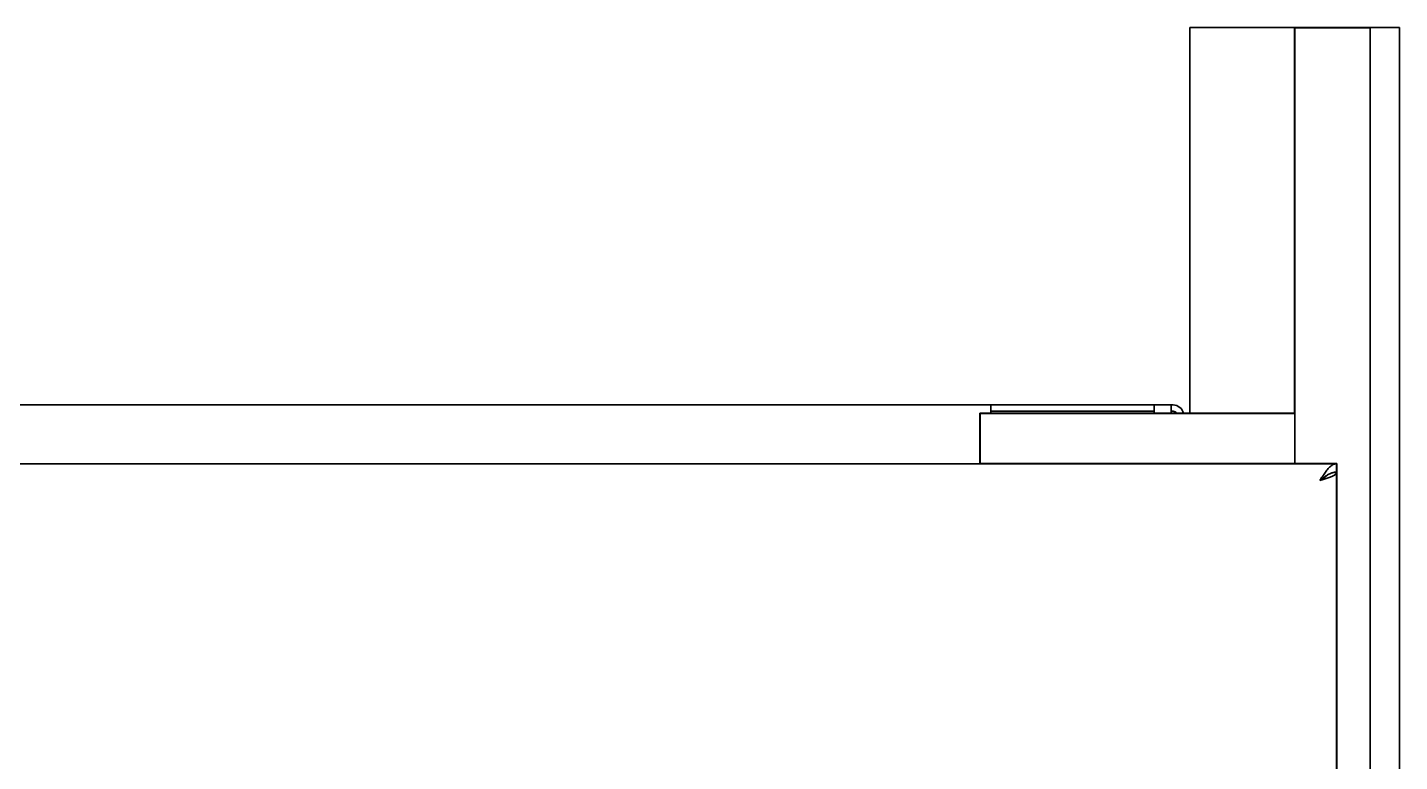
# Model space of a CAD drawing. Header units: millimetres. Extents: x -116965 to 323937, y 291661 to 566926.
# Drawn here: x -13176.3 to -12849.1, y 303034.6 to 303209.6 of the extents above; entities that cross this region are included whole.
import ezdxf

# ---------------------------------------------------------------- set-up
doc = ezdxf.new("R2010")
doc.units = ezdxf.units.MM
doc.layers.get('0').update_dxf_attribs({"lineweight": 18})
doc.layers.add('Sketch Geometry(Schneider)', color=7, linetype='Continuous', lineweight=35)
doc.layers.add('Visible Edges(Schneider)', color=7, linetype='Continuous', lineweight=35)

msp = doc.modelspace()

# ---------------------------------------------------------------- linework, layer by layer
for p, q in [((-12874.132938, 303209.513446), (-12856.059013, 303209.513446)), ((-12874.132938, 303117.654333), (-12874.132938, 303209.513446)), ((-12856.059013, 303209.513446), (-12856.059013, 302709.549838)), ((-12949.145317, 303117.654333), (-12874.132938, 303117.654333)), ((-12949.145317, 303105.632751), (-12949.145317, 303117.654333)), ((-12864.05197, 303105.632751), (-12949.145317, 303105.632751)), ((-12864.05197, 302812.640837), (-12864.05197, 303105.632751))]:
    msp.add_line(p, q)
at = {"layer": 'Sketch Geometry(Schneider)'}
for p, q in [((-12874.132938, 303117.654333), (-12874.132938, 303209.513446)), ((-12874.132938, 303209.513446), (-12856.059013, 303209.513446)), ((-12856.059013, 303209.513446), (-12856.059013, 302709.549838)), ((-12949.145317, 303105.632751), (-12949.145317, 303117.654333)), ((-12949.145317, 303117.654333), (-12874.132938, 303117.654333)), ((-12864.05197, 303105.632751), (-12949.145317, 303105.632751)), ((-12864.05197, 302812.640837), (-12864.05197, 303105.632751))]:
    msp.add_line(p, q, dxfattribs=at)
at = {"layer": 'Visible Edges(Schneider)'}
for p, q in [((-12899.073145, 303209.591998), (-12895.073145, 303209.591998)), ((-12899.073145, 303117.591998), (-12899.073145, 303209.591998)), ((-12874.073145, 303209.591998), (-12895.073145, 303209.591998)), ((-12874.073145, 303105.591998), (-12874.073145, 303209.591998)), ((-12874.073145, 303209.591998), (-12856.073145, 303209.591998)), ((-12853.073145, 303209.591998), (-12856.073145, 303209.591998)), ((-12856.073145, 303209.591998), (-12856.073145, 302709.591998)), ((-12853.073145, 303209.591998), (-12849.073145, 303209.591998)), ((-12849.073145, 302709.591998), (-12849.073145, 303209.591998)), ((-12946.573145, 303119.591998), (-13452.573145, 303119.591998)), ((-12907.573145, 303119.591998), (-12946.573145, 303119.591998)), ((-12946.573145, 303119.591998), (-12946.573145, 303117.591998)), ((-12903.573145, 303119.591998), (-12907.573145, 303119.591998)), ((-12907.573145, 303117.591998), (-12907.573145, 303119.591998)), ((-12903.573145, 303119.591998), (-12903.573145, 303117.591998)), ((-12903.073145, 303119.591998), (-12903.573145, 303119.591998)), ((-12949.073145, 303105.591998), (-12949.073145, 303117.591998)), ((-12949.073145, 303117.591998), (-12874.073145, 303117.591998)), ((-12907.573145, 303118.091998), (-12946.573145, 303118.091998)), ((-12903.573145, 303118.091998), (-12903.073145, 303118.091998)), ((-12874.073145, 303117.591998), (-12874.073145, 303105.591998)), ((-13534.073145, 303105.591998), (-12864.073145, 303105.591998)), ((-12864.073144, 303105.592002), (-12864.073144, 303103.591994)), ((-12864.073145, 303103.491998), (-12864.881806, 303103.491998)), ((-12864.073145, 303103.491998), (-12864.073145, 302814.691998))]:
    msp.add_line(p, q, dxfattribs=at)
at = {"layer": 'Visible Edges(Schneider)', "flags": 128}
for points in [[(-12868.07315, 303101.592006), (-12867.906181, 303101.854056), (-12867.739364, 303102.114791), (-12867.5725, 303102.373351), (-12867.405483, 303102.628783), (-12867.238609, 303102.879542), (-12867.071792, 303103.124694), (-12866.904842, 303103.363456), (-12866.738015, 303103.594436), (-12866.571637, 303103.816241), (-12866.405545, 303104.028205), (-12866.239549, 303104.229678), (-12866.073486, 303104.420051), (-12865.907165, 303104.598655), (-12865.740424, 303104.764823), (-12865.573493, 303104.917582), (-12865.406829, 303105.055827), (-12865.240279, 303105.179156), (-12865.073653, 303105.287208), (-12864.90678, 303105.379561), (-12864.739867, 303105.455684), (-12864.573222, 303105.515117), (-12864.406682, 303105.557746), (-12864.240047, 303105.583419), (-12864.073144, 303105.592002)], [(-12864.073144, 303103.591994), (-12864.240381, 303103.587684), (-12864.407359, 303103.57479), (-12864.574271, 303103.55339), (-12864.741279, 303103.523559), (-12864.908563, 303103.485335), (-12865.075446, 303103.439063), (-12865.241691, 303103.385104), (-12865.407478, 303103.323668), (-12865.572969, 303103.255004), (-12865.738355, 303103.179378), (-12865.903808, 303103.097037), (-12866.06949, 303103.008212), (-12866.235591, 303102.913169), (-12866.402274, 303102.812137), (-12866.569549, 303102.705478), (-12866.736633, 303102.594165), (-12866.903564, 303102.478637), (-12867.070524, 303102.359275), (-12867.237684, 303102.236461), (-12867.404977, 303102.110766), (-12867.572004, 303101.98305), (-12867.738925, 303101.853732), (-12867.905904, 303101.72325), (-12868.07315, 303101.592006)], [(-12864.073144, 303103.491992), (-12864.081737, 303103.412684), (-12864.107467, 303103.333434), (-12864.150239, 303103.254127), (-12864.209844, 303103.174857), (-12864.285833, 303103.095778), (-12864.377872, 303103.016795), (-12864.485637, 303102.93785), (-12864.608794, 303102.858809), (-12864.74701, 303102.779635), (-12864.899694, 303102.700347), (-12865.065633, 303102.62123), (-12865.244151, 303102.542247), (-12865.434648, 303102.463283), (-12865.636493, 303102.38428), (-12865.849096, 303102.305144), (-12866.071702, 303102.225837), (-12866.302692, 303102.146605), (-12866.541101, 303102.067431), (-12866.786166, 303101.988219), (-12867.037078, 303101.908912), (-12867.292272, 303101.829661), (-12867.550575, 303101.750468), (-12867.811137, 303101.671275), (-12868.07315, 303101.592006)], [(-12868.07315, 303101.592006), (-12867.986909, 303101.644172), (-12867.900993, 303101.696242), (-12867.815534, 303101.748237), (-12867.730628, 303101.800174), (-12867.646409, 303101.852073), (-12867.562991, 303101.903972), (-12867.480479, 303101.95589), (-12867.398998, 303102.007846), (-12867.31867, 303102.059878), (-12867.2396, 303102.111987), (-12867.161933, 303102.164191), (-12867.086078, 303102.216319), (-12867.012187, 303102.268352), (-12866.940347, 303102.320327), (-12866.870662, 303102.372245), (-12866.803209, 303102.424144), (-12866.738101, 303102.476043), (-12866.675416, 303102.52798), (-12866.615249, 303102.579955), (-12866.557695, 303102.632026), (-12866.502839, 303102.684173), (-12866.450864, 303102.736377), (-12866.401979, 303102.788505), (-12866.356231, 303102.840594)]]:
    msp.add_lwpolyline(points, dxfattribs=at)
at = {"layer": 'Visible Edges(Schneider)'}
for radius, start in [(2.5, 11.53695903), (1, 30)]:
    msp.add_arc((-12903.073145, 303117.091998), radius, start, 90, dxfattribs=at)

doc.saveas('drawing.dxf')
